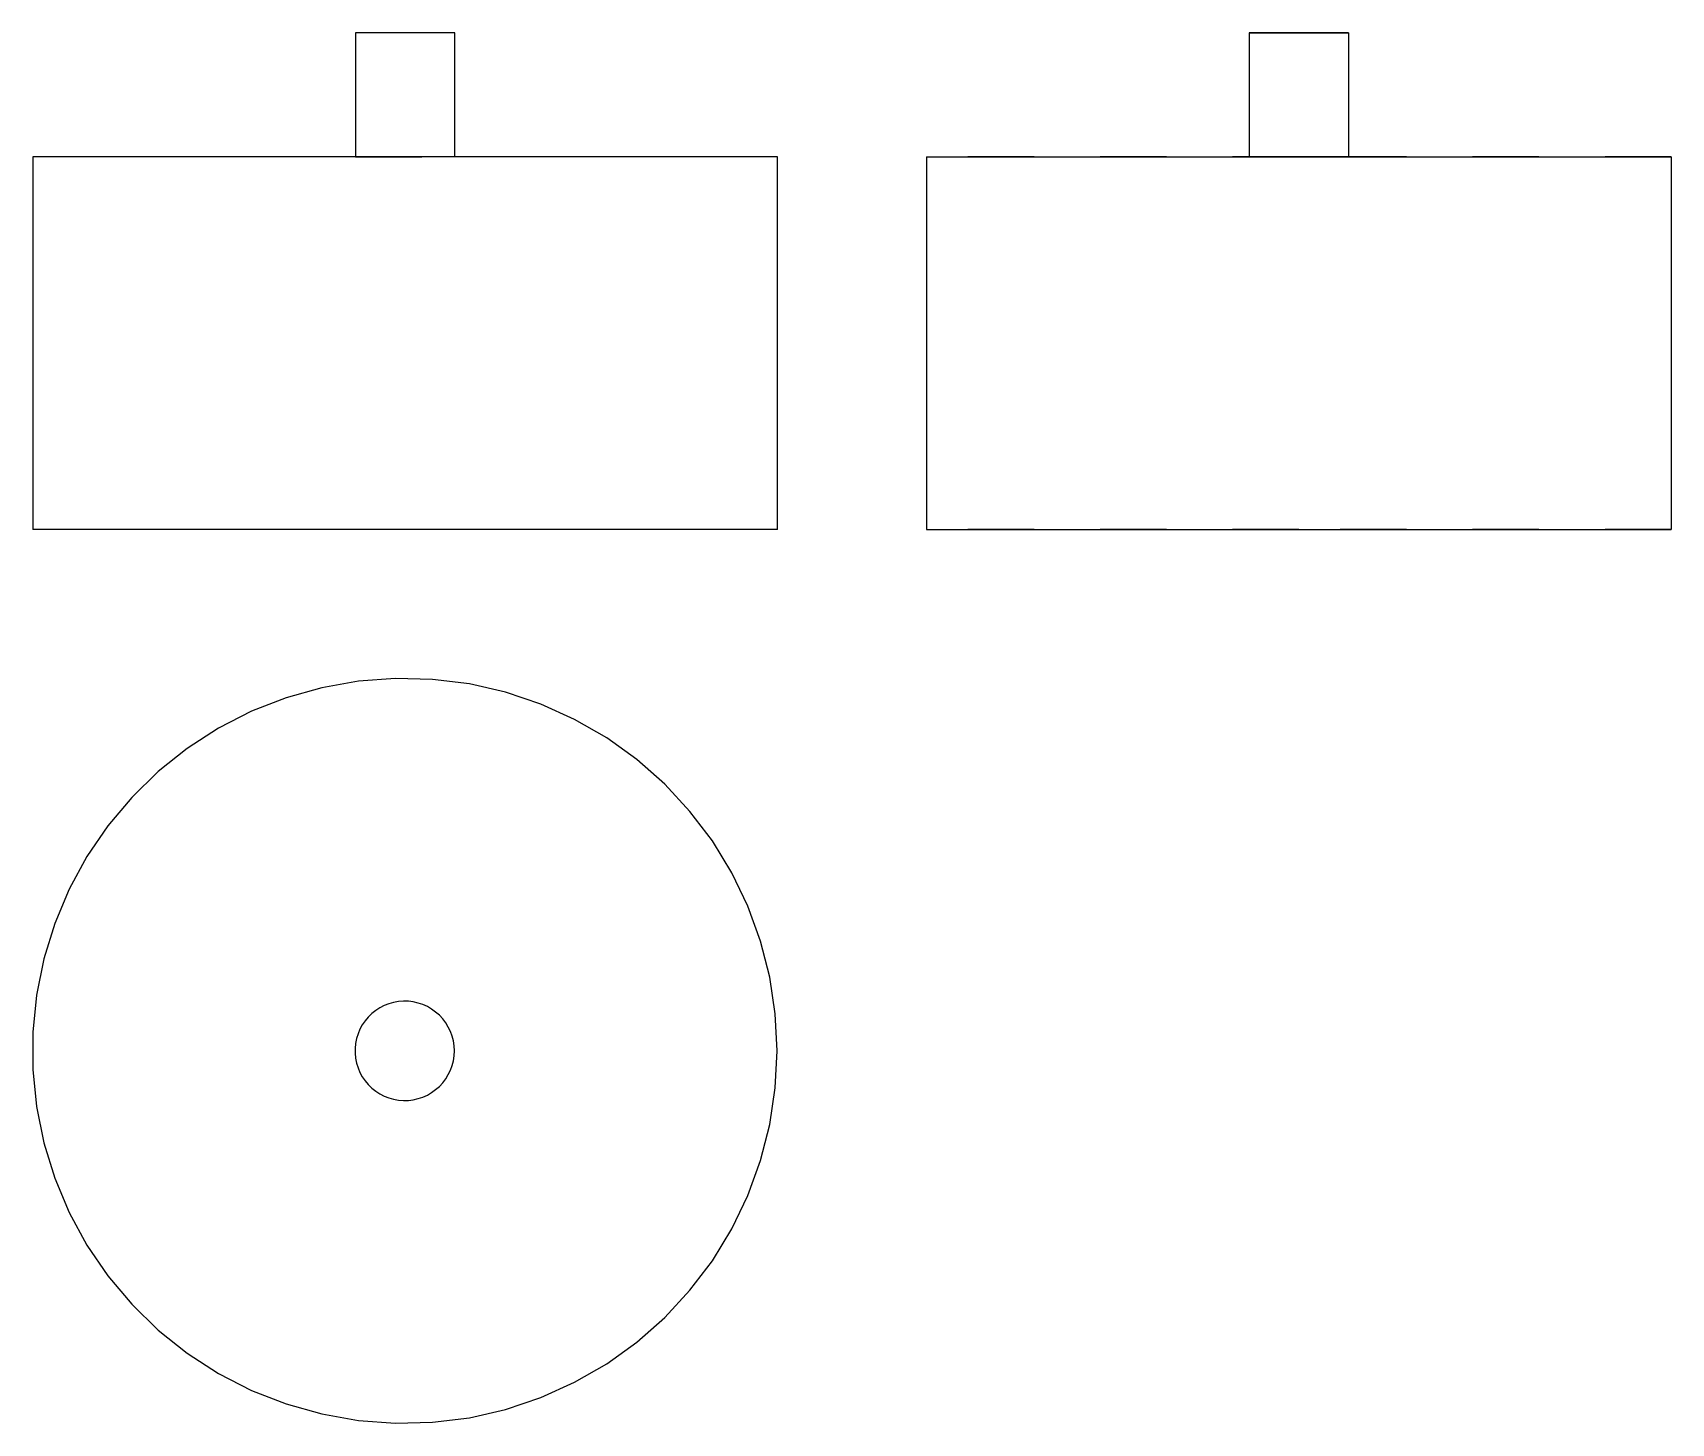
# Model space of a CAD drawing. Extents: x 0 to 2.48, y 0 to 2.1.
import ezdxf

# ---------------------------------------------------------------- set-up
doc = ezdxf.new("R2010")
doc.units = 0
doc.linetypes.add('HIDDEN', pattern=[0.05625, 0.037519, -0.018731])
for name, color, linetype in [('FRONT', 7, 'CONTINUOUS'), ('FRONT_HID', 7, 'HIDDEN'), ('LEFT', 7, 'CONTINUOUS'), ('LEFT_HID', 7, 'HIDDEN'), ('TOP', 7, 'CONTINUOUS')]:
    doc.layers.add(name, color=color, linetype=linetype)

msp = doc.modelspace()

# ---------------------------------------------------------------- linework, layer by layer
at = {"layer": 'FRONT'}
for p, q in [((0.6375, 2.09965), (0.4875, 2.09965)), ((0.4875, 2.09965), (0.4875, 1.91215)), ((0.6375, 1.91215), (0.6375, 2.09965)), ((1.125, 1.91215), (0, 1.91215)), ((0, 1.91215), (0, 1.34965)), ((1.125, 1.34965), (1.125, 1.91215)), ((1.125, 1.34965), (0, 1.34965))]:
    msp.add_line(p, q, dxfattribs=at)
at = {"layer": 'FRONT_HID', "linetype": 'HIDDEN'}
for p, q in [((0.6375, 1.91215), (0.4875, 1.91215)), ((0.4875, 1.91215), (0.6375, 1.91215))]:
    msp.add_line(p, q, dxfattribs=at)
at = {"layer": 'LEFT'}
for p, q in [((1.8375, 2.09965), (1.9875, 2.09965)), ((1.8375, 2.09965), (1.8375, 1.91215)), ((1.9875, 2.09965), (1.9875, 1.91215)), ((1.35, 1.91215), (2.475, 1.91215)), ((1.35, 1.91215), (1.35, 1.34965)), ((2.475, 1.91215), (2.475, 1.34965)), ((1.35, 1.34965), (2.475, 1.34965))]:
    msp.add_line(p, q, dxfattribs=at)
at = {"layer": 'LEFT_HID', "linetype": 'HIDDEN'}
for p, q in [((1.9125, 2.09965), (1.8375, 2.09965)), ((1.9875, 2.09965), (1.9125, 2.09965)), ((1.9125, 1.91215), (1.35, 1.91215)), ((1.9125, 1.91215), (1.8375, 1.91215)), ((1.8375, 1.91215), (1.9875, 1.91215)), ((2.475, 1.91215), (1.9125, 1.91215)), ((1.9875, 1.91215), (1.9125, 1.91215)), ((1.9125, 1.34965), (1.35, 1.34965)), ((2.475, 1.34965), (1.9125, 1.34965))]:
    msp.add_line(p, q, dxfattribs=at)
at = {"layer": 'TOP'}
for p, q in [((0.491857, 1.12046), (0.436633, 1.110722)), ((0.547777, 1.12465), (0.491857, 1.12046)), ((0.603836, 1.123252), (0.547777, 1.12465)), ((0.659478, 1.11628), (0.603836, 1.123252)), ((0.714149, 1.103801), (0.659478, 1.11628)), ((0.382652, 1.095534), (0.330452, 1.075047)), ((0.436633, 1.110722), (0.382652, 1.095534)), ((0.767305, 1.085942), (0.714149, 1.103801)), ((0.330452, 1.075047), (0.280551, 1.049464)), ((0.818419, 1.062878), (0.767305, 1.085942)), ((0.280551, 1.049464), (0.233445, 1.01904)), ((0.866983, 1.03484), (0.818419, 1.062878)), ((0.233445, 1.01904), (0.189602, 0.984077)), ((0.912514, 1.002105), (0.866983, 1.03484)), ((0.954559, 0.965), (0.912514, 1.002105)), ((0.189602, 0.984077), (0.149459, 0.944922)), ((0.149459, 0.944922), (0.113414, 0.901965)), ((0.992701, 0.923893), (0.954559, 0.965)), ((1.02656, 0.879193), (0.992701, 0.923893)), ((0.113414, 0.901965), (0.081825, 0.855632)), ((1.0558, 0.831343), (1.02656, 0.879193)), ((0.081825, 0.855632), (0.055006, 0.806385)), ((1.080131, 0.78082), (1.0558, 0.831343)), ((0.055006, 0.806385), (0.033224, 0.754711)), ((1.09931, 0.728125), (1.080131, 0.78082)), ((0.033224, 0.754711), (0.016695, 0.701126)), ((1.113148, 0.673782), (1.09931, 0.728125)), ((0.016695, 0.701126), (0.005583, 0.646161)), ((1.121506, 0.618332), (1.113148, 0.673782)), ((0.005583, 0.646161), (0, 0.590363)), ((0.51802, 0.623221), (0.512174, 0.618559)), ((0.524301, 0.627277), (0.51802, 0.623221)), ((0.530954, 0.630688), (0.524301, 0.627277)), ((0.537914, 0.63342), (0.530954, 0.630688)), ((0.545112, 0.635445), (0.537914, 0.63342)), ((0.552475, 0.636743), (0.545112, 0.635445)), ((0.559931, 0.637302), (0.552475, 0.636743)), ((0.567406, 0.637115), (0.559931, 0.637302)), ((0.574824, 0.636186), (0.567406, 0.637115)), ((0.582114, 0.634522), (0.574824, 0.636186)), ((0.589201, 0.632141), (0.582114, 0.634522)), ((0.596017, 0.629066), (0.589201, 0.632141)), ((0.602492, 0.625327), (0.596017, 0.629066)), ((0.608563, 0.620963), (0.602492, 0.625327)), ((0.614169, 0.616015), (0.608563, 0.620963)), ((0.494228, 0.594866), (0.491324, 0.587977)), ((0.497804, 0.601433), (0.494228, 0.594866)), ((0.502016, 0.60761), (0.497804, 0.601433)), ((0.506822, 0.613338), (0.502016, 0.60761)), ((0.512174, 0.618559), (0.506822, 0.613338)), ((0.619254, 0.610534), (0.614169, 0.616015)), ((0.623769, 0.604574), (0.619254, 0.610534)), ((0.627667, 0.598194), (0.623769, 0.604574)), ((0.630911, 0.591458), (0.627667, 0.598194)), ((1.124301, 0.562325), (1.121506, 0.618332)), ((0, 0.590363), (0, 0.534287)), ((0.487638, 0.573503), (0.486894, 0.566064)), ((0.48912, 0.580832), (0.487638, 0.573503)), ((0.491324, 0.587977), (0.48912, 0.580832)), ((0.633469, 0.584432), (0.630911, 0.591458)), ((0.635314, 0.577186), (0.633469, 0.584432)), ((0.636428, 0.569793), (0.635314, 0.577186)), ((0.636801, 0.562325), (0.636428, 0.569793)), ((0.486894, 0.566064), (0.486894, 0.558587)), ((0.486894, 0.558587), (0.487638, 0.551147)), ((0.487638, 0.551147), (0.48912, 0.543818)), ((0.633469, 0.540219), (0.635314, 0.547464)), ((0.635314, 0.547464), (0.636428, 0.554858)), ((0.636428, 0.554858), (0.636801, 0.562325)), ((1.121506, 0.506318), (1.124301, 0.562325)), ((0, 0.534287), (0.005583, 0.478489)), ((0.48912, 0.543818), (0.491324, 0.536674)), ((0.491324, 0.536674), (0.494228, 0.529784)), ((0.494228, 0.529784), (0.497804, 0.523218)), ((0.497804, 0.523218), (0.502016, 0.51704)), ((0.619254, 0.514116), (0.623769, 0.520076)), ((0.623769, 0.520076), (0.627667, 0.526456)), ((0.627667, 0.526456), (0.630911, 0.533193)), ((0.630911, 0.533193), (0.633469, 0.540219)), ((0.502016, 0.51704), (0.506822, 0.511312)), ((0.506822, 0.511312), (0.512174, 0.506092)), ((0.512174, 0.506092), (0.51802, 0.50143)), ((0.51802, 0.50143), (0.524301, 0.497373)), ((0.524301, 0.497373), (0.530954, 0.493962)), ((0.589201, 0.49251), (0.596017, 0.495585)), ((0.596017, 0.495585), (0.602492, 0.499323)), ((0.602492, 0.499323), (0.608563, 0.503688)), ((0.608563, 0.503688), (0.614169, 0.508635)), ((0.614169, 0.508635), (0.619254, 0.514116)), ((1.113148, 0.450868), (1.121506, 0.506318)), ((0.005583, 0.478489), (0.016695, 0.423524)), ((0.530954, 0.493962), (0.537914, 0.491231)), ((0.537914, 0.491231), (0.545112, 0.489206)), ((0.545112, 0.489206), (0.552475, 0.487907)), ((0.552475, 0.487907), (0.559931, 0.487348)), ((0.559931, 0.487348), (0.567406, 0.487535)), ((0.567406, 0.487535), (0.574824, 0.488465)), ((0.574824, 0.488465), (0.582114, 0.490128)), ((0.582114, 0.490128), (0.589201, 0.49251)), ((1.09931, 0.396525), (1.113148, 0.450868)), ((0.016695, 0.423524), (0.033224, 0.369939)), ((1.080131, 0.343831), (1.09931, 0.396525)), ((0.033224, 0.369939), (0.055006, 0.318266)), ((1.0558, 0.293307), (1.080131, 0.343831)), ((0.055006, 0.318266), (0.081825, 0.269018)), ((1.02656, 0.245458), (1.0558, 0.293307)), ((0.081825, 0.269018), (0.113414, 0.222685)), ((0.992701, 0.200757), (1.02656, 0.245458)), ((0.113414, 0.222685), (0.149459, 0.179728)), ((0.954559, 0.15965), (0.992701, 0.200757)), ((0.149459, 0.179728), (0.189602, 0.140573)), ((0.912514, 0.122545), (0.954559, 0.15965)), ((0.189602, 0.140573), (0.233445, 0.10561)), ((0.233445, 0.10561), (0.280551, 0.075186)), ((0.866983, 0.089811), (0.912514, 0.122545)), ((0.280551, 0.075186), (0.330452, 0.049603)), ((0.818419, 0.061772), (0.866983, 0.089811)), ((0.330452, 0.049603), (0.382652, 0.029116)), ((0.767305, 0.038709), (0.818419, 0.061772)), ((0.382652, 0.029116), (0.436633, 0.013928)), ((0.714149, 0.020849), (0.767305, 0.038709)), ((0.436633, 0.013928), (0.491857, 0.004191)), ((0.491857, 0.004191), (0.547777, 0)), ((0.547777, 0), (0.603836, 0.001398)), ((0.603836, 0.001398), (0.659478, 0.008371)), ((0.659478, 0.008371), (0.714149, 0.020849))]:
    msp.add_line(p, q, dxfattribs=at)

doc.saveas('drawing.dxf')
